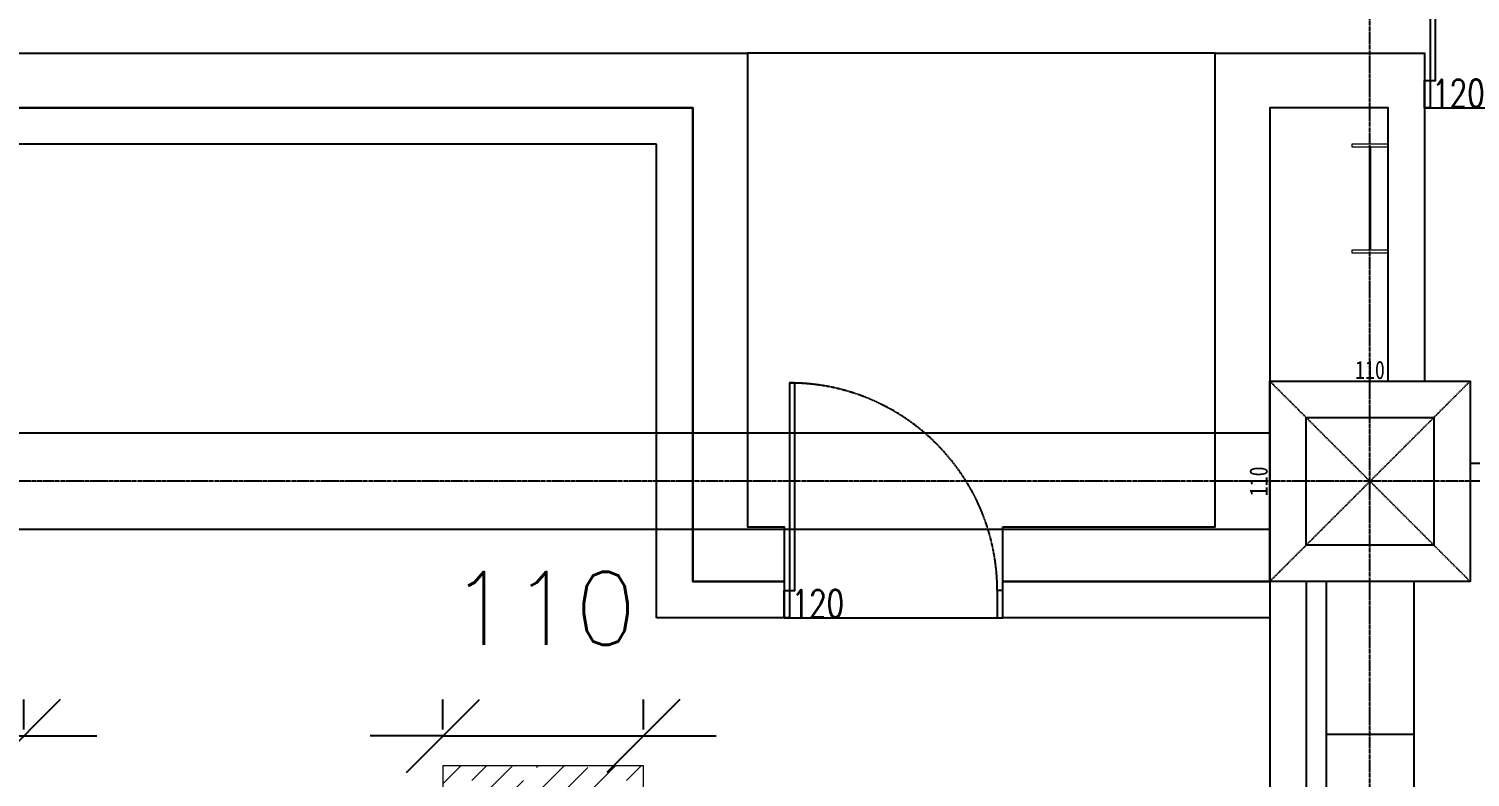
# Model space of a CAD drawing. Header units: millimetres. Extents: x -18489 to 17339, y -1599 to 10961.
# Drawn here: x -14774 to -13983, y 8380 to 8791 of the extents above; entities that cross this region are included whole.
import ezdxf

# ---------------------------------------------------------------- set-up
doc = ezdxf.new("R2010")
doc.units = ezdxf.units.MM
doc.linetypes.add('X-CUB3-L10$0$COL-CEN-LIN', pattern=[3.25, 2.5, -0.25, 0.25, -0.25])
doc.linetypes.add('X-CUB3-L10$0$HIDDEN', pattern=[0.4, 0.3, -0.1])
for name, color, linetype in [('188K-SM-03-F10-MECH-EQ-Y2257103$0$H-DIM', 55, 'Continuous'), ('188K-SM-03-F10-MECH-EQ-Y2257103$0$Micron CUP L10 CDA EQU$0$M-EQPM-AD', 5, 'Continuous'), ('X-CUB3-L10$0$BEAM-RC(P)', 8, 'Continuous'), ('X-CUB3-L10$0$CCL', 8, 'X-CUB3-L10$0$COL-CEN-LIN'), ('X-CUB3-L10$0$COL', 8, 'Continuous'), ('X-CUB3-L10$0$COL-S', 8, 'Continuous'), ('X-CUB3-L10$0$Door', 8, 'Continuous'), ('X-CUB3-L10$0$HID(UP)', 8, 'X-CUB3-L10$0$HIDDEN'), ('X-CUB3-L10$0$WALL-DR', 8, 'Continuous'), ('X-CUB3-L10$0$WALL-G', 8, 'Continuous'), ('X-CUB3-L10$0$WALL-RC', 8, 'Continuous')]:
    doc.layers.add(name, color=color, linetype=linetype)
doc.styles.add('188K-SM-03-F10-MECH-EQ-Y2257103$0$H-ST', font='ROMANS.shx', dxfattribs={"bigfont": 'chineset.shx'})
doc.styles.add('X-CUB3-L10$0$CHINA', font='simplex.shx', dxfattribs={"width": 0.75, "bigfont": 'chineset.shx'})
doc.styles.add('X-CUB3-L10$0$DIM', font='', dxfattribs={"width": 0.8})
doc.styles.get('X-CUB3-L10$0$DIM').set_extended_font_data('MingLiU')
doc.dimstyles.new('188K-SM-03-F10-MECH-EQ-Y2257103$0$H-DIM-1-400', dxfattribs={"dimscale": 400, "dimtxt": 1, "dimasz": 1, "dimexe": 0.5, "dimexo": 0.5, "dimgap": 0.5, "dimtad": 1, "dimdec": 0, "dimdsep": 46, "dimtxsty": '188K-SM-03-F10-MECH-EQ-Y2257103$0$H-ST', "dimblk1": '188K-SM-03-F10-MECH-EQ-Y2257103$0$_Oblique', "dimblk2": '188K-SM-03-F10-MECH-EQ-Y2257103$0$_Oblique', "dimsah": 1, "dimcen": 0.09, "dimdle": 0.5, "dimclrd": 256, "dimclre": 256, "dimclrt": 256, "dimadec": 0, "dimazin": 0, "dimtfac": 1, "dimtdec": 0, "dimtmove": 2, "dimatfit": 0, "dimfxl": 0.5, "dimtolj": 1, "dimtzin": 0, "dimlwd": -1, "dimlwe": -1, "dimarcsym": 0})
doc.dimstyles.new('X-CUB3-L10$0$0-Defpoint', dxfattribs={"dimtxt": 15, "dimasz": 0.5, "dimexe": 0.5, "dimexo": 0.5, "dimgap": 0.5, "dimtad": 1, "dimdsep": 46, "dimtxsty": 'X-CUB3-L10$0$CHINA', "dimblk": 'X-CUB3-L10$0$_None', "dimcen": 10, "dimclrd": 256, "dimclre": 256, "dimclrt": 256, "dimadec": 0, "dimazin": 0, "dimtfac": 1, "dimtix": 1, "dimtmove": 2, "dimatfit": 3, "dimldrblk": 'X-CUB3-L10$0$_None', "dimfxl": 0.5, "dimtolj": 1, "dimtzin": 0, "dimarcsym": 0})
doc.dimstyles.new('X-CUB3-L10$0$JJP_005_defpoint', dxfattribs={"dimtxt": 20, "dimasz": 0.5, "dimexe": 0.5, "dimexo": 0.5, "dimgap": 0.5, "dimtad": 1, "dimdsep": 46, "dimtxsty": 'X-CUB3-L10$0$DIM', "dimblk": 'X-CUB3-L10$0$_None', "dimcen": 10, "dimclrd": 256, "dimclre": 256, "dimclrt": 256, "dimadec": 0, "dimazin": 0, "dimtfac": 1, "dimtix": 1, "dimtmove": 2, "dimatfit": 3, "dimldrblk": 'X-CUB3-L10$0$_None', "dimfxl": 0.5, "dimtolj": 1, "dimtzin": 0, "dimarcsym": 0})

# ---------------------------------------------------------------- blocks, each defined once
blk = doc.blocks.new('188K-SM-03-F10-MECH-EQ-Y2257103$0$_Oblique')
at = {"color": 0, "linetype": 'ByBlock', "lineweight": -2}
blk.add_line((-0.5, -0.5), (0.5, 0.5), dxfattribs=at)
blk = doc.blocks.new('*D271')
at = {"layer": '188K-SM-03-F10-MECH-EQ-Y2257103$0$H-DIM', "transparency": 16777216}
for p, q in [((-14886.81, 8406.33), (-14886.81, 8422.72)), ((-14776.81, 8406.33), (-14776.81, 8422.72)), ((-14886.81, 8402.72), (-14926.81, 8402.72)), ((-14886.81, 8402.72), (-14776.81, 8402.72)), ((-14776.81, 8402.72), (-14736.81, 8402.72))]:
    blk.add_line(p, q, dxfattribs=at)
at = {"layer": 'DefPoints', "color": 0, "transparency": 16777216}
for p in [(-14776.81, 8402.72), (-14886.81, 8386.33), (-14776.81, 8386.33)]:
    blk.add_point(p, dxfattribs=at)
at = {"layer": '188K-SM-03-F10-MECH-EQ-Y2257103$0$H-DIM', "transparency": 16777216, "xscale": 40, "yscale": 40, "zscale": 40}
blk.add_blockref('188K-SM-03-F10-MECH-EQ-Y2257103$0$_Oblique', (-14886.81, 8402.72), dxfattribs=at)
at = {"layer": '188K-SM-03-F10-MECH-EQ-Y2257103$0$H-DIM', "transparency": 16777216, "xscale": 40, "yscale": 40, "zscale": 40, "rotation": 180}
blk.add_blockref('188K-SM-03-F10-MECH-EQ-Y2257103$0$_Oblique', (-14776.81, 8402.72), dxfattribs=at)
at = {"layer": '188K-SM-03-F10-MECH-EQ-Y2257103$0$H-DIM', "transparency": 16777216, "insert": (-14831.81, 8472.72), "char_height": 40, "attachment_point": 5, "style": '188K-SM-03-F10-MECH-EQ-Y2257103$0$H-ST'}
blk.add_mtext('\\A1;110', dxfattribs=at)
blk = doc.blocks.new('*D272')
at = {"layer": '188K-SM-03-F10-MECH-EQ-Y2257103$0$H-DIM', "transparency": 16777216}
for p, q in [((-14546.81, 8406.33), (-14546.81, 8422.72)), ((-14436.81, 8406.33), (-14436.81, 8422.72)), ((-14546.81, 8402.72), (-14586.81, 8402.72)), ((-14546.81, 8402.72), (-14436.81, 8402.72)), ((-14436.81, 8402.72), (-14396.81, 8402.72))]:
    blk.add_line(p, q, dxfattribs=at)
at = {"layer": 'DefPoints', "color": 0, "transparency": 16777216}
for p in [(-14436.81, 8402.72), (-14546.81, 8386.33), (-14436.81, 8386.33)]:
    blk.add_point(p, dxfattribs=at)
at = {"layer": '188K-SM-03-F10-MECH-EQ-Y2257103$0$H-DIM', "transparency": 16777216, "xscale": 40, "yscale": 40, "zscale": 40}
blk.add_blockref('188K-SM-03-F10-MECH-EQ-Y2257103$0$_Oblique', (-14546.81, 8402.72), dxfattribs=at)
at = {"layer": '188K-SM-03-F10-MECH-EQ-Y2257103$0$H-DIM', "transparency": 16777216, "xscale": 40, "yscale": 40, "zscale": 40, "rotation": 180}
blk.add_blockref('188K-SM-03-F10-MECH-EQ-Y2257103$0$_Oblique', (-14436.81, 8402.72), dxfattribs=at)
at = {"layer": '188K-SM-03-F10-MECH-EQ-Y2257103$0$H-DIM', "transparency": 16777216, "insert": (-14491.81, 8472.72), "char_height": 40, "attachment_point": 5, "style": '188K-SM-03-F10-MECH-EQ-Y2257103$0$H-ST'}
blk.add_mtext('\\A1;110', dxfattribs=at)
blk = doc.blocks.new('*D570')
at = {"layer": 'DefPoints', "lineweight": -2, "transparency": 16777216}
blk.add_line((0, 0), (110, 0), dxfattribs=at)
at = {"layer": 'DefPoints', "color": 0, "transparency": 16777216}
for p in [(0, 0), (110, 0), (110, 0)]:
    blk.add_point(p, dxfattribs=at)
at = {"layer": 'DefPoints', "transparency": 16777216, "insert": (55, 6.07), "char_height": 10, "attachment_point": 5, "style": 'X-CUB3-L10$0$DIM'}
blk.add_mtext('\\A1;110', dxfattribs=at)
blk = doc.blocks.new('X-CUB3-L10$0$_None')
blk = doc.blocks.new('*D571')
at = {"layer": 'DefPoints', "lineweight": -2, "transparency": 16777216}
blk.add_line((0, 0), (0, -110), dxfattribs=at)
at = {"layer": 'DefPoints', "color": 0, "transparency": 16777216}
for p in [(0, 0), (0, -110), (0, -110)]:
    blk.add_point(p, dxfattribs=at)
at = {"layer": 'DefPoints', "transparency": 16777216, "insert": (-6.07, -55), "char_height": 10, "attachment_point": 5, "rotation": 90, "style": 'X-CUB3-L10$0$DIM'}
blk.add_mtext('\\A1;110', dxfattribs=at)
blk = doc.blocks.new('*D589')
at = {"layer": 'DefPoints', "lineweight": -2, "transparency": 16777216}
blk.add_line((0, 0), (120, 0), dxfattribs=at)
at = {"layer": 'DefPoints', "color": 0, "transparency": 16777216}
for p in [(0, 0), (120, 0), (120, 0)]:
    blk.add_point(p, dxfattribs=at)
at = {"layer": 'DefPoints', "transparency": 16777216, "insert": (18.53, 8), "char_height": 15, "attachment_point": 5, "style": 'X-CUB3-L10$0$CHINA'}
blk.add_mtext('\\A1;120', dxfattribs=at)
blk = doc.blocks.new('188K-SM-03-F10-MECH-EQ-Y2257103')
at = {"layer": '188K-SM-03-F10-MECH-EQ-Y2257103$0$Micron CUP L10 CDA EQU$0$M-EQPM-AD', "lineweight": 0, "ltscale": 0.1}
h = blk.add_hatch(dxfattribs=at)
h.set_pattern_fill('JIS_STN_1E', color=256, scale=20)
h.set_pattern_definition([(45, (7594.516, 706.187), (-14.142136, 14.142136), []), (45, (7608.616, 706.187), (-14.142136, 14.142136), [20, -10])])
h.paths.add_polyline_path([(-14546.81, 8106.33), (-14436.81, 8106.33), (-14436.81, 8386.33), (-14546.81, 8386.33)])
blk.add_lwpolyline([(-14546.81, 8106.33), (-14436.81, 8106.33), (-14436.81, 8386.33), (-14546.81, 8386.33)], close=True, dxfattribs=at)
at = {"layer": '188K-SM-03-F10-MECH-EQ-Y2257103$0$H-DIM'}
for base, p1, p2, picture, middle in [((-14776.81, 8402.72), (-14886.81, 8386.33), (-14776.81, 8386.33), '*D271', (-14831.81, 8472.72)), ((-14436.81, 8402.72), (-14546.81, 8386.33), (-14436.81, 8386.33), '*D272', (-14491.81, 8472.72))]:
    dim = blk.add_linear_dim(base=base, p1=p1, p2=p2, dimstyle='188K-SM-03-F10-MECH-EQ-Y2257103$0$H-DIM-1-400', override={"dimscale": 40}, dxfattribs=at)
    dim.commit()
    dim.dimension.update_dxf_attribs({"geometry": picture, "text_midpoint": middle})
blk = doc.blocks.new('*U569')
at = {"layer": 'DefPoints', "linetype": 'X-CUB3-L10$0$HIDDEN', "ltscale": 0.1}
for p, q in [((110, 0), (0, -110)), ((0, 0), (110, -110))]:
    blk.add_line(p, q, dxfattribs=at)
at = {"layer": 'X-CUB3-L10$0$COL', "ltscale": 0.1}
blk.add_lwpolyline([(0, 0), (110, 0), (110, -110), (0, -110)], close=True, dxfattribs=at)
at = {"layer": 'DefPoints'}
dim = blk.add_linear_dim(base=(110, 0), p1=(0, 0), p2=(110, 0), dimstyle='X-CUB3-L10$0$JJP_005_defpoint', override={"dimtxt": 10}, dxfattribs=at)
dim.commit()
dim.dimension.update_dxf_attribs({"geometry": '*D570', "text_midpoint": (55, 6.067)})
dim = blk.add_linear_dim(base=(0, -110), p1=(0, 0), p2=(0, -110), angle=90, dimstyle='X-CUB3-L10$0$JJP_005_defpoint', override={"dimtxt": 10}, dxfattribs=at)
dim.commit()
dim.dimension.update_dxf_attribs({"geometry": '*D571', "text_midpoint": (-6.067, -55)})
blk = doc.blocks.new('X-CUB3-L10$0$CUB3-10')
at = {"layer": 'X-CUB3-L10$0$CCL'}
for p, q in [((-1200, 0), (-1200, 9982.459)), ((720, 9262.459), (-5160, 9262.459))]:
    blk.add_line(p, q, dxfattribs=at)
at = {"layer": 'X-CUB3-L10$0$COL-S'}
blk.add_lwpolyline([(-1235, 9297.459), (-1165, 9297.459), (-1165, 9227.459), (-1235, 9227.459)], close=True, dxfattribs=at)
at = {"layer": 'X-CUB3-L10$0$COL'}
blk.add_blockref('*U569', (-1255, 9317.459), dxfattribs=at)
blk = doc.blocks.new('*U588')
at = {"layer": 'X-CUB3-L10$0$Door', "linetype": 'Continuous'}
for points in [[(3, 15), (6, 15), (6, 128.946), (3, 128.946)], [(3, 0), (0, 0), (0, 15), (3, 15)], [(120, 15), (117, 15), (117, 0), (120, 0)]]:
    blk.add_lwpolyline(points, close=True, dxfattribs=at)
at = {"layer": 'X-CUB3-L10$0$Door', "linetype": 'X-CUB3-L10$0$HIDDEN'}
blk.add_arc((3, 15), 114, 0, 90, dxfattribs=at)
at = {"layer": 'DefPoints'}
dim = blk.add_linear_dim(base=(120, 0), p1=(0, 0), p2=(120, 0), dimstyle='X-CUB3-L10$0$0-Defpoint', dxfattribs=at)
dim.commit()
dim.dimension.update_dxf_attribs({"geometry": '*D589', "text_midpoint": (18.531, 8), "dimtype": 128})
blk = doc.blocks.new('X-CUB3-L10')
at = {"layer": 'X-CUB3-L10$0$BEAM-RC(P)'}
for p, q in [((-14093.15, 8568.96), (-15063.15, 8568.96)), ((-14093.15, 8515.96), (-15063.15, 8515.96)), ((-14062.15, 8487.46), (-14062.15, 7637.46)), ((-14014.15, 8487.46), (-14014.15, 7637.46)), ((-14062.15, 8403.76), (-14014.15, 8403.76))]:
    blk.add_line(p, q, dxfattribs=at)
at = {"layer": 'X-CUB3-L10$0$COL-S', "color": 2, "lineweight": 0, "ltscale": 10, "flags": 128}
blk.add_lwpolyline([(-14028.2, 8727.46), (-14048.1, 8727.46), (-14048.1, 8725.96), (-14038.65, 8725.96), (-14038.65, 8669.36), (-14048.1, 8669.36), (-14048.1, 8667.86), (-14028.2, 8667.86), (-14028.2, 8669.36), (-14037.65, 8669.36), (-14037.65, 8725.96), (-14028.2, 8725.96)], close=True, dxfattribs=at)
at = {"layer": 'X-CUB3-L10$0$COL-S'}
blk.add_lwpolyline([(-14073.15, 8577.46), (-14003.15, 8577.46), (-14003.15, 8507.46), (-14073.15, 8507.46)], close=True, dxfattribs=at)
at = {"layer": 'X-CUB3-L10$0$HID(UP)'}
blk.add_line((-14123.15, 8777.46), (-14379.65, 8777.46), dxfattribs=at)
at = {"layer": 'X-CUB3-L10$0$WALL-DR'}
for p, q in [((-17258.15, 8747.46), (-14409.65, 8747.46)), ((-14409.65, 8747.46), (-14409.65, 8487.46)), ((-14429.65, 8727.46), (-17258.15, 8727.46)), ((-14429.65, 8467.46), (-14429.65, 8727.46)), ((-14409.65, 8487.46), (-14359.65, 8487.46)), ((-14359.65, 8487.46), (-14359.65, 8467.46)), ((-14359.65, 8467.46), (-14429.65, 8467.46))]:
    blk.add_line(p, q, dxfattribs=at)
blk.add_lwpolyline([(-14093.15, 8467.46), (-14239.65, 8467.46), (-14239.65, 8487.46), (-14093.15, 8487.46)], dxfattribs=at)
at = {"layer": 'X-CUB3-L10$0$WALL-G'}
blk.add_lwpolyline([(-17343.15, 7006.46), (-17373.15, 7006.46), (-17373.15, 7043.96), (-17373.15, 7043.96, -0.414214), (-17458.15, 7128.96), (-17458.15, 8577.46, -0.414214), (-17258.15, 8777.46), (-14379.65, 8777.46), (-14379.65, 8517.46), (-14359.65, 8517.46), (-14359.65, 8487.46), (-14409.65, 8487.46), (-14409.65, 8747.46), (-17258.15, 8747.46, 0.414214), (-17428.15, 8577.46), (-17428.15, 7128.96, 0.414214), (-17373.15, 7073.96), (-17343.15, 7073.96)], format="xyb", close=True, dxfattribs=at)
for points in [[(-14239.65, 8517.46), (-14123.15, 8517.46), (-14123.15, 8777.46), (-14008.15, 8777.46), (-14008.15, 8597.46)], [(-14028.15, 8597.46), (-14028.15, 8747.46), (-14093.15, 8747.46), (-14093.15, 8487.46), (-14239.65, 8487.46), (-14239.65, 8517.46)]]:
    blk.add_lwpolyline(points, dxfattribs=at)
at = {"layer": 'X-CUB3-L10$0$WALL-RC'}
for p, q in [((-13983.15, 8552.46), (-12893.15, 8552.46)), ((-14093.15, 8487.46), (-14093.15, 7637.46)), ((-14073.15, 8487.46), (-14073.15, 7637.46))]:
    blk.add_line(p, q, dxfattribs=at)
at = {"layer": 'X-CUB3-L10$0$CCL'}
blk.add_blockref('X-CUB3-L10$0$CUB3-10', (-12838.15, -720), dxfattribs=at)
at = {"layer": 'X-CUB3-L10$0$COL'}
blk.add_blockref('*U569', (-14093.15, 8597.46), dxfattribs=at)
at = {"layer": 'X-CUB3-L10$0$Door'}
for p in [(-14008.15, 8747.46), (-14359.65, 8467.46)]:
    blk.add_blockref('*U588', p, dxfattribs=at)

msp = doc.modelspace()

# ---------------------------------------------------------------- block references
msp.add_blockref('188K-SM-03-F10-MECH-EQ-Y2257103', (0, 0))

# ---------------------------------------------------------------- next in the draw order: block references
msp.add_blockref('X-CUB3-L10', (0, 0))

doc.saveas('drawing.dxf')
